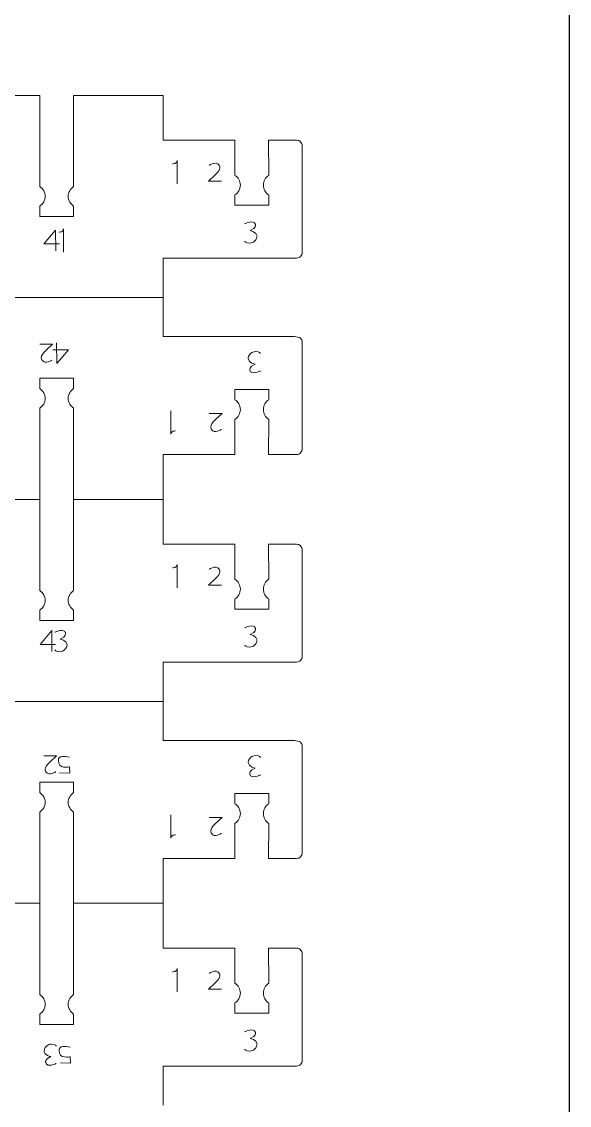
# Model space of a CAD drawing. Header units: centimetres. Extents: x -25 to 25, y -32.5 to 32.5.
# Drawn here: x 19.97 to 25, y -11.29 to -1.34 of the extents above; entities that cross this region are included whole.
import ezdxf

# ---------------------------------------------------------------- set-up
doc = ezdxf.new("R2010")
doc.units = ezdxf.units.CM
doc.header["$MEASUREMENT"] = 0
doc.layers.add('Capa 1', color=7, linetype='Continuous')

msp = doc.modelspace()

# ---------------------------------------------------------------- linework, layer by layer
at = {"layer": 'Capa 1', "color": 254}
msp.add_lwpolyline([(-25, -32.5), (25, -32.5), (25, 32.5), (-25, 32.5), (-25, -32.5)], close=True, dxfattribs=at)
at = {"layer": 'Capa 1', "color": 250, "lineweight": 9}
for points, knots in [([(17.21223, -2.85116), (17.21223, -2.85116), (17.21061, -2.01373), (17.21061, -2.01373), (17.21061, -2.01373), (17.21061, -2.01373), (20.13411, -2.01373), (20.13411, -2.01373), (20.13411, -2.01373), (20.13411, -2.01373), (20.13249, -2.85114), (20.13249, -2.85114)], [0, 0, 0, 0, 0.25, 0.25, 0.25, 0.25, 0.5, 0.5, 0.5, 0.5, 1, 1, 1, 1]), ([(20.44293, -2.85112), (20.44293, -2.85112), (20.44293, -2.01371), (20.44293, -2.01371), (20.44293, -2.01371), (20.44293, -2.01371), (21.26721, -2.01371), (21.26721, -2.01371), (21.26721, -2.01371), (21.26721, -2.01371), (21.26721, -2.42586), (21.26721, -2.42586), (21.26721, -2.42586), (21.26721, -2.42586), (21.92665, -2.42586), (21.92665, -2.42586), (21.92665, -2.42586), (21.92665, -2.42586), (21.92665, -2.74812), (21.92665, -2.74812)], [0, 0, 0, 0, 0.1666667, 0.1666667, 0.1666667, 0.1666667, 0.3333333, 0.3333333, 0.3333333, 0.3333333, 0.5, 0.5, 0.5, 0.5, 0.6666667, 0.6666667, 0.6666667, 0.6666667, 1, 1, 1, 1]), ([(22.23709, -2.74812), (22.23709, -2.74812), (22.23578, -2.42586), (22.23578, -2.42586), (22.23578, -2.42586), (22.23578, -2.42586), (22.49336, -2.42586), (22.49336, -2.42586), (22.49336, -2.42586), (22.50703, -2.42586), (22.52012, -2.4313), (22.52978, -2.44092), (22.52978, -2.44092), (22.53945, -2.45054), (22.54487, -2.46374), (22.54489, -2.47739), (22.54489, -2.47739), (22.54489, -2.47739), (22.54489, -3.45619), (22.54489, -3.45619), (22.54489, -3.45619), (22.54489, -3.46985), (22.53941, -3.48299), (22.52983, -3.49261), (22.52983, -3.49261), (22.52025, -3.50224), (22.50703, -3.50772), (22.49336, -3.50772), (22.49336, -3.50772), (22.49336, -3.50772), (21.26721, -3.50772), (21.26721, -3.50772), (21.26721, -3.50772), (21.26721, -3.50772), (21.26721, -3.86839), (21.26721, -3.86839)], [0, 0, 0, 0, 0.1, 0.1, 0.1, 0.1, 0.2, 0.2, 0.2, 0.2, 0.3, 0.3, 0.3, 0.3, 0.4, 0.4, 0.4, 0.4, 0.5, 0.5, 0.5, 0.5, 0.6, 0.6, 0.6, 0.6, 0.7, 0.7, 0.7, 0.7, 0.8, 0.8, 0.8, 0.8, 1, 1, 1, 1]), ([(21.92665, -2.74812), (21.95622, -2.7671), (21.97582, -2.80027), (21.97582, -2.83801), (21.97582, -2.83801), (21.97582, -2.87575), (21.95622, -2.90892), (21.92665, -2.9279)], [0, 0, 0, 0, 0.3333333, 0.3333333, 0.3333333, 0.3333333, 1, 1, 1, 1]), ([(22.23709, -2.74812), (22.20753, -2.7671), (22.18793, -2.80027), (22.18793, -2.83801), (22.18793, -2.83801), (22.18793, -2.87575), (22.20753, -2.90892), (22.23709, -2.9279)], [0, 0, 0, 0, 0.3333333, 0.3333333, 0.3333333, 0.3333333, 1, 1, 1, 1]), ([(20.13249, -2.85114), (20.16206, -2.87012), (20.18165, -2.90328), (20.18165, -2.94103), (20.18165, -2.94103), (20.18165, -2.97877), (20.16206, -3.01194), (20.13249, -3.03092)], [0, 0, 0, 0, 0.3333333, 0.3333333, 0.3333333, 0.3333333, 1, 1, 1, 1]), ([(20.44293, -2.85114), (20.41336, -2.87012), (20.39377, -2.90328), (20.39377, -2.94103), (20.39377, -2.94103), (20.39377, -2.97877), (20.41336, -3.01194), (20.44293, -3.03092)], [0, 0, 0, 0, 0.3333333, 0.3333333, 0.3333333, 0.3333333, 1, 1, 1, 1]), ([(21.92665, -2.9279), (21.92665, -2.9279), (21.92654, -3.02226), (21.92654, -3.02226), (21.92654, -3.02226), (21.92654, -3.02226), (22.23709, -3.02226), (22.23709, -3.02226), (22.23709, -3.02226), (22.23709, -3.02226), (22.23709, -2.92787), (22.23709, -2.92787)], [0, 0, 0, 0, 0.25, 0.25, 0.25, 0.25, 0.5, 0.5, 0.5, 0.5, 1, 1, 1, 1]), ([(20.13249, -3.03092), (20.13249, -3.03092), (20.13238, -3.12528), (20.13238, -3.12528), (20.13238, -3.12528), (20.13238, -3.12528), (20.44293, -3.12528), (20.44293, -3.12528), (20.44293, -3.12528), (20.44293, -3.12528), (20.44293, -3.03089), (20.44293, -3.03089)], [0, 0, 0, 0, 0.25, 0.25, 0.25, 0.25, 0.5, 0.5, 0.5, 0.5, 1, 1, 1, 1]), ([(21.26721, -3.86839), (21.26721, -3.86839), (21.26721, -4.22906), (21.26721, -4.22906), (21.26721, -4.22906), (21.26721, -4.22906), (22.47275, -4.22906), (22.47275, -4.22906), (22.47275, -4.22906), (22.4864, -4.22906), (22.52015, -4.23455), (22.52976, -4.24413), (22.52976, -4.24413), (22.53937, -4.2537), (22.54486, -4.26693), (22.54486, -4.28059), (22.54486, -4.28059), (22.54486, -4.28059), (22.54486, -5.25939), (22.54486, -5.25939), (22.54486, -5.25939), (22.54486, -5.27304), (22.53946, -5.28616), (22.5298, -5.29582), (22.5298, -5.29582), (22.52016, -5.30546), (22.507, -5.3109), (22.49335, -5.31092), (22.49335, -5.31092), (22.49335, -5.31092), (22.23575, -5.31092), (22.23575, -5.31092), (22.23575, -5.31092), (22.23575, -5.31092), (22.23707, -4.98866), (22.23707, -4.98866)], [0, 0, 0, 0, 0.1, 0.1, 0.1, 0.1, 0.2, 0.2, 0.2, 0.2, 0.3, 0.3, 0.3, 0.3, 0.4, 0.4, 0.4, 0.4, 0.5, 0.5, 0.5, 0.5, 0.6, 0.6, 0.6, 0.6, 0.7, 0.7, 0.7, 0.7, 0.8, 0.8, 0.8, 0.8, 1, 1, 1, 1]), ([(20.4429, -4.70586), (20.4429, -4.70586), (20.44302, -4.6115), (20.44302, -4.6115), (20.44302, -4.6115), (20.44302, -4.6115), (20.13246, -4.6115), (20.13246, -4.6115), (20.13246, -4.6115), (20.13246, -4.6115), (20.13246, -4.70589), (20.13246, -4.70589)], [0, 0, 0, 0, 0.25, 0.25, 0.25, 0.25, 0.5, 0.5, 0.5, 0.5, 1, 1, 1, 1]), ([(20.13246, -4.88564), (20.16203, -4.86666), (20.18162, -4.8335), (20.18162, -4.79575), (20.18162, -4.79575), (20.18162, -4.75801), (20.16203, -4.72484), (20.13246, -4.70586)], [0, 0, 0, 0, 0.3333333, 0.3333333, 0.3333333, 0.3333333, 1, 1, 1, 1]), ([(20.4429, -4.88564), (20.41334, -4.86666), (20.39374, -4.8335), (20.39374, -4.79575), (20.39374, -4.79575), (20.39374, -4.75801), (20.41334, -4.72484), (20.4429, -4.70586)], [0, 0, 0, 0, 0.3333333, 0.3333333, 0.3333333, 0.3333333, 1, 1, 1, 1]), ([(22.23707, -4.80888), (22.23707, -4.80888), (22.23718, -4.71452), (22.23718, -4.71452), (22.23718, -4.71452), (22.23718, -4.71452), (21.92663, -4.71452), (21.92663, -4.71452), (21.92663, -4.71452), (21.92663, -4.71452), (21.92663, -4.80891), (21.92663, -4.80891)], [0, 0, 0, 0, 0.25, 0.25, 0.25, 0.25, 0.5, 0.5, 0.5, 0.5, 1, 1, 1, 1]), ([(21.92663, -4.98866), (21.9562, -4.96968), (21.97579, -4.93651), (21.97579, -4.89877), (21.97579, -4.89877), (21.97579, -4.86103), (21.9562, -4.82786), (21.92663, -4.80888)], [0, 0, 0, 0, 0.3333333, 0.3333333, 0.3333333, 0.3333333, 1, 1, 1, 1]), ([(22.23707, -4.98866), (22.2075, -4.96968), (22.18791, -4.93651), (22.18791, -4.89877), (22.18791, -4.89877), (22.18791, -4.86103), (22.2075, -4.82786), (22.23707, -4.80888)], [0, 0, 0, 0, 0.3333333, 0.3333333, 0.3333333, 0.3333333, 1, 1, 1, 1]), ([(20.13216, -4.88564), (20.13216, -4.88564), (20.13378, -5.72307), (20.13378, -5.72307), (20.13378, -5.72307), (20.13378, -5.72307), (17.21028, -5.72307), (17.21028, -5.72307), (17.21028, -5.72307), (17.21028, -5.72307), (17.2119, -4.88566), (17.2119, -4.88566)], [0, 0, 0, 0, 0.25, 0.25, 0.25, 0.25, 0.5, 0.5, 0.5, 0.5, 1, 1, 1, 1]), ([(21.92663, -4.98866), (21.92663, -4.98866), (21.92663, -5.31092), (21.92663, -5.31092), (21.92663, -5.31092), (21.92663, -5.31092), (21.26721, -5.31092), (21.26721, -5.31092), (21.26721, -5.31092), (21.26721, -5.31092), (21.26721, -5.72307), (21.26721, -5.72307), (21.26721, -5.72307), (21.26721, -5.72307), (20.4429, -5.72307), (20.4429, -5.72307), (20.4429, -5.72307), (20.4429, -5.72307), (20.4429, -4.88564), (20.4429, -4.88564)], [0, 0, 0, 0, 0.1666667, 0.1666667, 0.1666667, 0.1666667, 0.3333333, 0.3333333, 0.3333333, 0.3333333, 0.5, 0.5, 0.5, 0.5, 0.6666667, 0.6666667, 0.6666667, 0.6666667, 1, 1, 1, 1]), ([(21.26721, -5.72307), (21.26721, -5.72307), (21.26721, -6.13522), (21.26721, -6.13522), (21.26721, -6.13522), (21.26721, -6.13522), (21.92665, -6.13522), (21.92665, -6.13522), (21.92665, -6.13522), (21.92665, -6.13522), (21.92665, -6.45748), (21.92665, -6.45748)], [0, 0, 0, 0, 0.25, 0.25, 0.25, 0.25, 0.5, 0.5, 0.5, 0.5, 1, 1, 1, 1]), ([(22.23709, -6.45748), (22.23709, -6.45748), (22.23578, -6.13522), (22.23578, -6.13522), (22.23578, -6.13522), (22.23578, -6.13522), (22.49336, -6.13522), (22.49336, -6.13522), (22.49336, -6.13522), (22.50703, -6.13522), (22.52012, -6.14066), (22.52978, -6.15028), (22.52978, -6.15028), (22.53945, -6.1599), (22.54487, -6.1731), (22.54489, -6.18675), (22.54489, -6.18675), (22.54489, -6.18675), (22.54489, -7.16555), (22.54489, -7.16555), (22.54489, -7.16555), (22.54489, -7.17921), (22.53941, -7.19235), (22.52983, -7.20197), (22.52983, -7.20197), (22.52025, -7.2116), (22.50703, -7.21708), (22.49336, -7.21708), (22.49336, -7.21708), (22.49336, -7.21708), (21.26721, -7.21708), (21.26721, -7.21708), (21.26721, -7.21708), (21.26721, -7.21708), (21.26721, -7.57775), (21.26721, -7.57775)], [0, 0, 0, 0, 0.1, 0.1, 0.1, 0.1, 0.2, 0.2, 0.2, 0.2, 0.3, 0.3, 0.3, 0.3, 0.4, 0.4, 0.4, 0.4, 0.5, 0.5, 0.5, 0.5, 0.6, 0.6, 0.6, 0.6, 0.7, 0.7, 0.7, 0.7, 0.8, 0.8, 0.8, 0.8, 1, 1, 1, 1]), ([(21.92665, -6.45748), (21.95622, -6.47646), (21.97582, -6.50963), (21.97582, -6.54737), (21.97582, -6.54737), (21.97582, -6.58511), (21.95622, -6.61828), (21.92665, -6.63726)], [0, 0, 0, 0, 0.3333333, 0.3333333, 0.3333333, 0.3333333, 1, 1, 1, 1]), ([(22.23709, -6.45748), (22.20753, -6.47646), (22.18793, -6.50963), (22.18793, -6.54737), (22.18793, -6.54737), (22.18793, -6.58511), (22.20753, -6.61828), (22.23709, -6.63726)], [0, 0, 0, 0, 0.3333333, 0.3333333, 0.3333333, 0.3333333, 1, 1, 1, 1]), ([(20.13249, -6.5605), (20.16206, -6.57948), (20.18165, -6.61264), (20.18165, -6.65039), (20.18165, -6.65039), (20.18165, -6.68813), (20.16206, -6.7213), (20.13249, -6.74028)], [0, 0, 0, 0, 0.3333333, 0.3333333, 0.3333333, 0.3333333, 1, 1, 1, 1]), ([(20.44293, -6.5605), (20.41336, -6.57948), (20.39377, -6.61264), (20.39377, -6.65039), (20.39377, -6.65039), (20.39377, -6.68813), (20.41336, -6.7213), (20.44293, -6.74028)], [0, 0, 0, 0, 0.3333333, 0.3333333, 0.3333333, 0.3333333, 1, 1, 1, 1]), ([(21.92665, -6.63726), (21.92665, -6.63726), (21.92654, -6.73162), (21.92654, -6.73162), (21.92654, -6.73162), (21.92654, -6.73162), (22.23709, -6.73162), (22.23709, -6.73162), (22.23709, -6.73162), (22.23709, -6.73162), (22.23709, -6.63723), (22.23709, -6.63723)], [0, 0, 0, 0, 0.25, 0.25, 0.25, 0.25, 0.5, 0.5, 0.5, 0.5, 1, 1, 1, 1]), ([(20.13249, -6.74028), (20.13249, -6.74028), (20.13238, -6.83464), (20.13238, -6.83464), (20.13238, -6.83464), (20.13238, -6.83464), (20.44293, -6.83464), (20.44293, -6.83464), (20.44293, -6.83464), (20.44293, -6.83464), (20.44293, -6.74025), (20.44293, -6.74025)], [0, 0, 0, 0, 0.25, 0.25, 0.25, 0.25, 0.5, 0.5, 0.5, 0.5, 1, 1, 1, 1]), ([(21.26721, -7.57775), (21.26721, -7.57775), (21.26721, -7.93842), (21.26721, -7.93842), (21.26721, -7.93842), (21.26721, -7.93842), (22.47275, -7.93842), (22.47275, -7.93842), (22.47275, -7.93842), (22.4864, -7.93842), (22.52015, -7.94391), (22.52976, -7.95349), (22.52976, -7.95349), (22.53937, -7.96306), (22.54486, -7.97629), (22.54486, -7.98995), (22.54486, -7.98995), (22.54486, -7.98995), (22.54486, -8.96875), (22.54486, -8.96875), (22.54486, -8.96875), (22.54486, -8.9824), (22.53946, -8.99552), (22.5298, -9.00518), (22.5298, -9.00518), (22.52016, -9.01482), (22.507, -9.02026), (22.49335, -9.02028), (22.49335, -9.02028), (22.49335, -9.02028), (22.23575, -9.02028), (22.23575, -9.02028), (22.23575, -9.02028), (22.23575, -9.02028), (22.23707, -8.69802), (22.23707, -8.69802)], [0, 0, 0, 0, 0.1, 0.1, 0.1, 0.1, 0.2, 0.2, 0.2, 0.2, 0.3, 0.3, 0.3, 0.3, 0.4, 0.4, 0.4, 0.4, 0.5, 0.5, 0.5, 0.5, 0.6, 0.6, 0.6, 0.6, 0.7, 0.7, 0.7, 0.7, 0.8, 0.8, 0.8, 0.8, 1, 1, 1, 1]), ([(20.4429, -8.41522), (20.4429, -8.41522), (20.44302, -8.32086), (20.44302, -8.32086), (20.44302, -8.32086), (20.44302, -8.32086), (20.13246, -8.32086), (20.13246, -8.32086), (20.13246, -8.32086), (20.13246, -8.32086), (20.13246, -8.41525), (20.13246, -8.41525)], [0, 0, 0, 0, 0.25, 0.25, 0.25, 0.25, 0.5, 0.5, 0.5, 0.5, 1, 1, 1, 1]), ([(20.13246, -8.595), (20.16203, -8.57602), (20.18162, -8.54286), (20.18162, -8.50511), (20.18162, -8.50511), (20.18162, -8.46737), (20.16203, -8.4342), (20.13246, -8.41522)], [0, 0, 0, 0, 0.3333333, 0.3333333, 0.3333333, 0.3333333, 1, 1, 1, 1]), ([(20.4429, -8.595), (20.41334, -8.57602), (20.39374, -8.54286), (20.39374, -8.50511), (20.39374, -8.50511), (20.39374, -8.46737), (20.41334, -8.4342), (20.4429, -8.41522)], [0, 0, 0, 0, 0.3333333, 0.3333333, 0.3333333, 0.3333333, 1, 1, 1, 1]), ([(22.23707, -8.51824), (22.23707, -8.51824), (22.23718, -8.42388), (22.23718, -8.42388), (22.23718, -8.42388), (22.23718, -8.42388), (21.92663, -8.42388), (21.92663, -8.42388), (21.92663, -8.42388), (21.92663, -8.42388), (21.92663, -8.51827), (21.92663, -8.51827)], [0, 0, 0, 0, 0.25, 0.25, 0.25, 0.25, 0.5, 0.5, 0.5, 0.5, 1, 1, 1, 1]), ([(21.92663, -8.69802), (21.9562, -8.67904), (21.97579, -8.64587), (21.97579, -8.60813), (21.97579, -8.60813), (21.97579, -8.57039), (21.9562, -8.53722), (21.92663, -8.51824)], [0, 0, 0, 0, 0.3333333, 0.3333333, 0.3333333, 0.3333333, 1, 1, 1, 1]), ([(22.23707, -8.69802), (22.2075, -8.67904), (22.18791, -8.64587), (22.18791, -8.60813), (22.18791, -8.60813), (22.18791, -8.57039), (22.2075, -8.53722), (22.23707, -8.51824)], [0, 0, 0, 0, 0.3333333, 0.3333333, 0.3333333, 0.3333333, 1, 1, 1, 1]), ([(20.13216, -8.595), (20.13216, -8.595), (20.13378, -9.43243), (20.13378, -9.43243), (20.13378, -9.43243), (20.13378, -9.43243), (17.21028, -9.43243), (17.21028, -9.43243), (17.21028, -9.43243), (17.21028, -9.43243), (17.2119, -8.59502), (17.2119, -8.59502)], [0, 0, 0, 0, 0.25, 0.25, 0.25, 0.25, 0.5, 0.5, 0.5, 0.5, 1, 1, 1, 1]), ([(21.92663, -8.69802), (21.92663, -8.69802), (21.92663, -9.02028), (21.92663, -9.02028), (21.92663, -9.02028), (21.92663, -9.02028), (21.26721, -9.02028), (21.26721, -9.02028), (21.26721, -9.02028), (21.26721, -9.02028), (21.26721, -9.43243), (21.26721, -9.43243), (21.26721, -9.43243), (21.26721, -9.43243), (20.4429, -9.43243), (20.4429, -9.43243), (20.4429, -9.43243), (20.4429, -9.43243), (20.4429, -8.595), (20.4429, -8.595)], [0, 0, 0, 0, 0.1666667, 0.1666667, 0.1666667, 0.1666667, 0.3333333, 0.3333333, 0.3333333, 0.3333333, 0.5, 0.5, 0.5, 0.5, 0.6666667, 0.6666667, 0.6666667, 0.6666667, 1, 1, 1, 1]), ([(21.26721, -9.43243), (21.26721, -9.43243), (21.26721, -9.84458), (21.26721, -9.84458), (21.26721, -9.84458), (21.26721, -9.84458), (21.92665, -9.84458), (21.92665, -9.84458), (21.92665, -9.84458), (21.92665, -9.84458), (21.92665, -10.16684), (21.92665, -10.16684)], [0, 0, 0, 0, 0.25, 0.25, 0.25, 0.25, 0.5, 0.5, 0.5, 0.5, 1, 1, 1, 1]), ([(22.23709, -10.16684), (22.23709, -10.16684), (22.23578, -9.84458), (22.23578, -9.84458), (22.23578, -9.84458), (22.23578, -9.84458), (22.49336, -9.84458), (22.49336, -9.84458), (22.49336, -9.84458), (22.50703, -9.84458), (22.52012, -9.85002), (22.52978, -9.85964), (22.52978, -9.85964), (22.53945, -9.86926), (22.54487, -9.88246), (22.54489, -9.89611), (22.54489, -9.89611), (22.54489, -9.89611), (22.54489, -10.87491), (22.54489, -10.87491), (22.54489, -10.87491), (22.54489, -10.88857), (22.53941, -10.90171), (22.52983, -10.91133), (22.52983, -10.91133), (22.52025, -10.92096), (22.50703, -10.92644), (22.49336, -10.92644), (22.49336, -10.92644), (22.49336, -10.92644), (21.26721, -10.92644), (21.26721, -10.92644), (21.26721, -10.92644), (21.26721, -10.92644), (21.26721, -11.28711), (21.26721, -11.28711)], [0, 0, 0, 0, 0.1, 0.1, 0.1, 0.1, 0.2, 0.2, 0.2, 0.2, 0.3, 0.3, 0.3, 0.3, 0.4, 0.4, 0.4, 0.4, 0.5, 0.5, 0.5, 0.5, 0.6, 0.6, 0.6, 0.6, 0.7, 0.7, 0.7, 0.7, 0.8, 0.8, 0.8, 0.8, 1, 1, 1, 1]), ([(21.92665, -10.16684), (21.95622, -10.18582), (21.97582, -10.21899), (21.97582, -10.25673), (21.97582, -10.25673), (21.97582, -10.29447), (21.95622, -10.32764), (21.92665, -10.34662)], [0, 0, 0, 0, 0.3333333, 0.3333333, 0.3333333, 0.3333333, 1, 1, 1, 1]), ([(22.23709, -10.16684), (22.20753, -10.18582), (22.18793, -10.21899), (22.18793, -10.25673), (22.18793, -10.25673), (22.18793, -10.29447), (22.20753, -10.32764), (22.23709, -10.34662)], [0, 0, 0, 0, 0.3333333, 0.3333333, 0.3333333, 0.3333333, 1, 1, 1, 1]), ([(20.13249, -10.26986), (20.16206, -10.28884), (20.18165, -10.322), (20.18165, -10.35975), (20.18165, -10.35975), (20.18165, -10.39749), (20.16206, -10.43066), (20.13249, -10.44964)], [0, 0, 0, 0, 0.3333333, 0.3333333, 0.3333333, 0.3333333, 1, 1, 1, 1]), ([(20.44293, -10.26986), (20.41336, -10.28884), (20.39377, -10.322), (20.39377, -10.35975), (20.39377, -10.35975), (20.39377, -10.39749), (20.41336, -10.43066), (20.44293, -10.44964)], [0, 0, 0, 0, 0.3333333, 0.3333333, 0.3333333, 0.3333333, 1, 1, 1, 1]), ([(21.92665, -10.34662), (21.92665, -10.34662), (21.92654, -10.44098), (21.92654, -10.44098), (21.92654, -10.44098), (21.92654, -10.44098), (22.23709, -10.44098), (22.23709, -10.44098), (22.23709, -10.44098), (22.23709, -10.44098), (22.23709, -10.34659), (22.23709, -10.34659)], [0, 0, 0, 0, 0.25, 0.25, 0.25, 0.25, 0.5, 0.5, 0.5, 0.5, 1, 1, 1, 1]), ([(20.13249, -10.44964), (20.13249, -10.44964), (20.13238, -10.544), (20.13238, -10.544), (20.13238, -10.544), (20.13238, -10.544), (20.44293, -10.544), (20.44293, -10.544), (20.44293, -10.544), (20.44293, -10.544), (20.44293, -10.44961), (20.44293, -10.44961)], [0, 0, 0, 0, 0.25, 0.25, 0.25, 0.25, 0.5, 0.5, 0.5, 0.5, 1, 1, 1, 1])]:
    msp.add_open_spline(points, degree=3, knots=knots, dxfattribs=at)
at = {"layer": 'Capa 1', "color": 22, "lineweight": 9}
for points in [[(21.35321, -2.64316), (21.35321, -2.64316), (21.39443, -2.64148), (21.3961, -2.61315)], [(21.3961, -2.61315), (21.3961, -2.61315), (21.3961, -2.82685), (21.3961, -2.82685)], [(20.30831, -3.26982), (20.30831, -3.26982), (20.34952, -3.26814), (20.3512, -3.23981)], [(20.3512, -3.23981), (20.3512, -3.23981), (20.3512, -3.45351), (20.3512, -3.45351)], [(21.33722, -5.12363), (21.33722, -5.12363), (21.33722, -4.90993), (21.33722, -4.90993)], [(21.38011, -5.09362), (21.38011, -5.09362), (21.3389, -5.0953), (21.33722, -5.12363)], [(21.35321, -6.35252), (21.35321, -6.35252), (21.39443, -6.35084), (21.3961, -6.32251)], [(21.3961, -6.32251), (21.3961, -6.32251), (21.3961, -6.53621), (21.3961, -6.53621)], [(21.33722, -8.83299), (21.33722, -8.83299), (21.33722, -8.61929), (21.33722, -8.61929)], [(21.38011, -8.80298), (21.38011, -8.80298), (21.3389, -8.80466), (21.33722, -8.83299)], [(21.35321, -10.06188), (21.35321, -10.06188), (21.39443, -10.0602), (21.3961, -10.03187)], [(21.3961, -10.03187), (21.3961, -10.03187), (21.3961, -10.24557), (21.3961, -10.24557)]]:
    msp.add_open_spline(points, degree=3, dxfattribs=at)
for points, knots in [([(21.68978, -2.65549), (21.68978, -2.65549), (21.75285, -2.61387), (21.78055, -2.65549), (21.78055, -2.65549), (21.78055, -2.65549), (21.81209, -2.68701), (21.74274, -2.74754)], [0, 0, 0, 0, 0.3333333, 0.3333333, 0.3333333, 0.3333333, 1, 1, 1, 1]), ([(21.74274, -2.74754), (21.74274, -2.74754), (21.6835, -2.803), (21.6835, -2.803), (21.6835, -2.803), (21.6835, -2.803), (21.80112, -2.803), (21.80112, -2.803)], [0, 0, 0, 0, 0.3333333, 0.3333333, 0.3333333, 0.3333333, 1, 1, 1, 1]), ([(22.01673, -3.353), (22.01673, -3.353), (22.02411, -3.37185), (22.06088, -3.37062), (22.06088, -3.37062), (22.07996, -3.36999), (22.09363, -3.36317), (22.10354, -3.35537), (22.10354, -3.35537), (22.12772, -3.33629), (22.12896, -3.30667), (22.12896, -3.30667), (22.12896, -3.30667), (22.12772, -3.26413), (22.06527, -3.25593), (22.06527, -3.25593), (22.06527, -3.25593), (22.12643, -3.23319), (22.11381, -3.20042), (22.11381, -3.20042), (22.11381, -3.20042), (22.105, -3.15), (22.01673, -3.19283), (22.01673, -3.19283)], [0, 0, 0, 0, 0.1428571, 0.1428571, 0.1428571, 0.1428571, 0.2857143, 0.2857143, 0.2857143, 0.2857143, 0.4285714, 0.4285714, 0.4285714, 0.4285714, 0.5714286, 0.5714286, 0.5714286, 0.5714286, 0.7142857, 0.7142857, 0.7142857, 0.7142857, 1, 1, 1, 1]), ([(20.31327, -3.37691), (20.31327, -3.37691), (20.17082, -3.37691), (20.17082, -3.37691), (20.17082, -3.37691), (20.17082, -3.37691), (20.27797, -3.25083), (20.27797, -3.25083), (20.27797, -3.25083), (20.27797, -3.25083), (20.2792, -3.4425), (20.2792, -3.4425)], [0, 0, 0, 0, 0.25, 0.25, 0.25, 0.25, 0.5, 0.5, 0.5, 0.5, 1, 1, 1, 1]), ([(20.24415, -4.44577), (20.24415, -4.44577), (20.18108, -4.4874), (20.15338, -4.44577), (20.15338, -4.44577), (20.15338, -4.44577), (20.12184, -4.41425), (20.19119, -4.35373)], [0, 0, 0, 0, 0.3333333, 0.3333333, 0.3333333, 0.3333333, 1, 1, 1, 1]), ([(20.19119, -4.35373), (20.19119, -4.35373), (20.25043, -4.29826), (20.25043, -4.29826), (20.25043, -4.29826), (20.25043, -4.29826), (20.13281, -4.29826), (20.13281, -4.29826)], [0, 0, 0, 0, 0.3333333, 0.3333333, 0.3333333, 0.3333333, 1, 1, 1, 1]), ([(20.25288, -4.35102), (20.25288, -4.35102), (20.39534, -4.35102), (20.39534, -4.35102), (20.39534, -4.35102), (20.39534, -4.35102), (20.28818, -4.47711), (20.28818, -4.47711), (20.28818, -4.47711), (20.28818, -4.47711), (20.28695, -4.28544), (20.28695, -4.28544)], [0, 0, 0, 0, 0.25, 0.25, 0.25, 0.25, 0.5, 0.5, 0.5, 0.5, 1, 1, 1, 1]), ([(22.16056, -4.38378), (22.16056, -4.38378), (22.15318, -4.36493), (22.11641, -4.36616), (22.11641, -4.36616), (22.09733, -4.36679), (22.08366, -4.37361), (22.07374, -4.38141), (22.07374, -4.38141), (22.04957, -4.40049), (22.04833, -4.43011), (22.04833, -4.43011), (22.04833, -4.43011), (22.04957, -4.47265), (22.11201, -4.48085), (22.11201, -4.48085), (22.11201, -4.48085), (22.05086, -4.50359), (22.06347, -4.53636), (22.06347, -4.53636), (22.06347, -4.53636), (22.07229, -4.58678), (22.16056, -4.54395), (22.16056, -4.54395)], [0, 0, 0, 0, 0.1428571, 0.1428571, 0.1428571, 0.1428571, 0.2857143, 0.2857143, 0.2857143, 0.2857143, 0.4285714, 0.4285714, 0.4285714, 0.4285714, 0.5714286, 0.5714286, 0.5714286, 0.5714286, 0.7142857, 0.7142857, 0.7142857, 0.7142857, 1, 1, 1, 1]), ([(21.74864, -4.98924), (21.74864, -4.98924), (21.80788, -4.93378), (21.80788, -4.93378), (21.80788, -4.93378), (21.80788, -4.93378), (21.69025, -4.93378), (21.69025, -4.93378)], [0, 0, 0, 0, 0.3333333, 0.3333333, 0.3333333, 0.3333333, 1, 1, 1, 1]), ([(21.8016, -5.08129), (21.8016, -5.08129), (21.73853, -5.12291), (21.71083, -5.08129), (21.71083, -5.08129), (21.71083, -5.08129), (21.67929, -5.04977), (21.74864, -4.98924)], [0, 0, 0, 0, 0.3333333, 0.3333333, 0.3333333, 0.3333333, 1, 1, 1, 1]), ([(21.68978, -6.36485), (21.68978, -6.36485), (21.75285, -6.32323), (21.78055, -6.36485), (21.78055, -6.36485), (21.78055, -6.36485), (21.81209, -6.39637), (21.74274, -6.4569)], [0, 0, 0, 0, 0.3333333, 0.3333333, 0.3333333, 0.3333333, 1, 1, 1, 1]), ([(21.74274, -6.4569), (21.74274, -6.4569), (21.6835, -6.51236), (21.6835, -6.51236), (21.6835, -6.51236), (21.6835, -6.51236), (21.80112, -6.51236), (21.80112, -6.51236)], [0, 0, 0, 0, 0.3333333, 0.3333333, 0.3333333, 0.3333333, 1, 1, 1, 1]), ([(22.01673, -7.06236), (22.01673, -7.06236), (22.02411, -7.08121), (22.06088, -7.07998), (22.06088, -7.07998), (22.07996, -7.07935), (22.09363, -7.07253), (22.10354, -7.06473), (22.10354, -7.06473), (22.12772, -7.04565), (22.12896, -7.01603), (22.12896, -7.01603), (22.12896, -7.01603), (22.12772, -6.97349), (22.06527, -6.96529), (22.06527, -6.96529), (22.06527, -6.96529), (22.12643, -6.94255), (22.11381, -6.90978), (22.11381, -6.90978), (22.11381, -6.90978), (22.105, -6.85936), (22.01673, -6.90219), (22.01673, -6.90219)], [0, 0, 0, 0, 0.1428571, 0.1428571, 0.1428571, 0.1428571, 0.2857143, 0.2857143, 0.2857143, 0.2857143, 0.4285714, 0.4285714, 0.4285714, 0.4285714, 0.5714286, 0.5714286, 0.5714286, 0.5714286, 0.7142857, 0.7142857, 0.7142857, 0.7142857, 1, 1, 1, 1]), ([(20.27717, -7.05463), (20.27717, -7.05463), (20.13472, -7.05463), (20.13472, -7.05463), (20.13472, -7.05463), (20.13472, -7.05463), (20.24187, -6.92855), (20.24187, -6.92855), (20.24187, -6.92855), (20.24187, -6.92855), (20.2431, -7.12022), (20.2431, -7.12022)], [0, 0, 0, 0, 0.25, 0.25, 0.25, 0.25, 0.5, 0.5, 0.5, 0.5, 1, 1, 1, 1]), ([(20.27102, -7.10411), (20.27102, -7.10411), (20.2784, -7.12296), (20.31517, -7.12174), (20.31517, -7.12174), (20.33425, -7.12111), (20.34792, -7.11428), (20.35783, -7.10648), (20.35783, -7.10648), (20.38201, -7.08741), (20.38325, -7.05779), (20.38325, -7.05779), (20.38325, -7.05779), (20.38201, -7.01524), (20.31956, -7.00704), (20.31956, -7.00704), (20.31956, -7.00704), (20.38072, -6.98431), (20.3681, -6.95153), (20.3681, -6.95153), (20.3681, -6.95153), (20.35929, -6.90111), (20.27102, -6.94394), (20.27102, -6.94394)], [0, 0, 0, 0, 0.1428571, 0.1428571, 0.1428571, 0.1428571, 0.2857143, 0.2857143, 0.2857143, 0.2857143, 0.4285714, 0.4285714, 0.4285714, 0.4285714, 0.5714286, 0.5714286, 0.5714286, 0.5714286, 0.7142857, 0.7142857, 0.7142857, 0.7142857, 1, 1, 1, 1]), ([(20.28007, -8.22455), (20.28007, -8.22455), (20.217, -8.26618), (20.1893, -8.22455), (20.1893, -8.22455), (20.1893, -8.22455), (20.15776, -8.19303), (20.22711, -8.13251)], [0, 0, 0, 0, 0.3333333, 0.3333333, 0.3333333, 0.3333333, 1, 1, 1, 1]), ([(20.22711, -8.13251), (20.22711, -8.13251), (20.28635, -8.07704), (20.28635, -8.07704), (20.28635, -8.07704), (20.28635, -8.07704), (20.16872, -8.07704), (20.16872, -8.07704)], [0, 0, 0, 0, 0.3333333, 0.3333333, 0.3333333, 0.3333333, 1, 1, 1, 1]), ([(20.40434, -8.1788), (20.40434, -8.1788), (20.29715, -8.20334), (20.30346, -8.12048), (20.30346, -8.12048), (20.30346, -8.12048), (20.29212, -8.06368), (20.40434, -8.09143)], [0, 0, 0, 0, 0.3333333, 0.3333333, 0.3333333, 0.3333333, 1, 1, 1, 1]), ([(22.16056, -8.09314), (22.16056, -8.09314), (22.15318, -8.07429), (22.11641, -8.07552), (22.11641, -8.07552), (22.09733, -8.07615), (22.08366, -8.08297), (22.07374, -8.09077), (22.07374, -8.09077), (22.04957, -8.10985), (22.04833, -8.13947), (22.04833, -8.13947), (22.04833, -8.13947), (22.04957, -8.18201), (22.11201, -8.19021), (22.11201, -8.19021), (22.11201, -8.19021), (22.05086, -8.21295), (22.06347, -8.24572), (22.06347, -8.24572), (22.06347, -8.24572), (22.07229, -8.29614), (22.16056, -8.25331), (22.16056, -8.25331)], [0, 0, 0, 0, 0.1428571, 0.1428571, 0.1428571, 0.1428571, 0.2857143, 0.2857143, 0.2857143, 0.2857143, 0.4285714, 0.4285714, 0.4285714, 0.4285714, 0.5714286, 0.5714286, 0.5714286, 0.5714286, 0.7142857, 0.7142857, 0.7142857, 0.7142857, 1, 1, 1, 1]), ([(20.3144, -8.23574), (20.3144, -8.23574), (20.4077, -8.2363), (20.4077, -8.2363), (20.4077, -8.2363), (20.4077, -8.2363), (20.40434, -8.1788), (20.40434, -8.1788)], [0, 0, 0, 0, 0.3333333, 0.3333333, 0.3333333, 0.3333333, 1, 1, 1, 1]), ([(21.74864, -8.6986), (21.74864, -8.6986), (21.80788, -8.64314), (21.80788, -8.64314), (21.80788, -8.64314), (21.80788, -8.64314), (21.69025, -8.64314), (21.69025, -8.64314)], [0, 0, 0, 0, 0.3333333, 0.3333333, 0.3333333, 0.3333333, 1, 1, 1, 1]), ([(21.8016, -8.79065), (21.8016, -8.79065), (21.73853, -8.83227), (21.71083, -8.79065), (21.71083, -8.79065), (21.71083, -8.79065), (21.67929, -8.75913), (21.74864, -8.6986)], [0, 0, 0, 0, 0.3333333, 0.3333333, 0.3333333, 0.3333333, 1, 1, 1, 1]), ([(21.68978, -10.07421), (21.68978, -10.07421), (21.75285, -10.03259), (21.78055, -10.07421), (21.78055, -10.07421), (21.78055, -10.07421), (21.81209, -10.10573), (21.74274, -10.16626)], [0, 0, 0, 0, 0.3333333, 0.3333333, 0.3333333, 0.3333333, 1, 1, 1, 1]), ([(21.74274, -10.16626), (21.74274, -10.16626), (21.6835, -10.22172), (21.6835, -10.22172), (21.6835, -10.22172), (21.6835, -10.22172), (21.80112, -10.22172), (21.80112, -10.22172)], [0, 0, 0, 0, 0.3333333, 0.3333333, 0.3333333, 0.3333333, 1, 1, 1, 1]), ([(22.01673, -10.77172), (22.01673, -10.77172), (22.02411, -10.79057), (22.06088, -10.78934), (22.06088, -10.78934), (22.07996, -10.78871), (22.09363, -10.78189), (22.10354, -10.77409), (22.10354, -10.77409), (22.12772, -10.75501), (22.12896, -10.72539), (22.12896, -10.72539), (22.12896, -10.72539), (22.12772, -10.68285), (22.06527, -10.67465), (22.06527, -10.67465), (22.06527, -10.67465), (22.12643, -10.65191), (22.11381, -10.61914), (22.11381, -10.61914), (22.11381, -10.61914), (22.105, -10.56872), (22.01673, -10.61155), (22.01673, -10.61155)], [0, 0, 0, 0, 0.1428571, 0.1428571, 0.1428571, 0.1428571, 0.2857143, 0.2857143, 0.2857143, 0.2857143, 0.4285714, 0.4285714, 0.4285714, 0.4285714, 0.5714286, 0.5714286, 0.5714286, 0.5714286, 0.7142857, 0.7142857, 0.7142857, 0.7142857, 1, 1, 1, 1]), ([(20.28379, -10.74258), (20.28379, -10.74258), (20.27642, -10.72373), (20.23965, -10.72495), (20.23965, -10.72495), (20.22056, -10.72558), (20.2069, -10.73241), (20.19698, -10.74021), (20.19698, -10.74021), (20.17281, -10.75929), (20.17156, -10.78891), (20.17156, -10.78891), (20.17156, -10.78891), (20.17281, -10.83145), (20.23525, -10.83965), (20.23525, -10.83965), (20.23525, -10.83965), (20.17409, -10.86239), (20.18671, -10.89516), (20.18671, -10.89516), (20.18671, -10.89516), (20.19552, -10.94558), (20.28379, -10.90275), (20.28379, -10.90275)], [0, 0, 0, 0, 0.1428571, 0.1428571, 0.1428571, 0.1428571, 0.2857143, 0.2857143, 0.2857143, 0.2857143, 0.4285714, 0.4285714, 0.4285714, 0.4285714, 0.5714286, 0.5714286, 0.5714286, 0.5714286, 0.7142857, 0.7142857, 0.7142857, 0.7142857, 1, 1, 1, 1]), ([(20.41116, -10.84105), (20.41116, -10.84105), (20.30397, -10.86559), (20.31027, -10.78273), (20.31027, -10.78273), (20.31027, -10.78273), (20.29894, -10.72593), (20.41116, -10.75369)], [0, 0, 0, 0, 0.3333333, 0.3333333, 0.3333333, 0.3333333, 1, 1, 1, 1]), ([(20.32122, -10.89799), (20.32122, -10.89799), (20.41452, -10.89856), (20.41452, -10.89856), (20.41452, -10.89856), (20.41452, -10.89856), (20.41116, -10.84105), (20.41116, -10.84105)], [0, 0, 0, 0, 0.3333333, 0.3333333, 0.3333333, 0.3333333, 1, 1, 1, 1])]:
    msp.add_open_spline(points, degree=3, knots=knots, dxfattribs=at)
at = {"layer": 'Capa 1', "color": 250, "lineweight": 9}
for points in [[(16.07718, -3.86841), (16.07718, -3.86841), (21.26721, -3.86839), (21.26721, -3.86839)], [(20.13411, -5.72309), (20.13411, -5.72309), (20.13249, -6.5605), (20.13249, -6.5605)], [(20.44293, -6.56048), (20.44293, -6.56048), (20.44293, -5.72307), (20.44293, -5.72307)], [(16.07718, -7.57777), (16.07718, -7.57777), (21.26721, -7.57775), (21.26721, -7.57775)], [(20.13411, -9.43245), (20.13411, -9.43245), (20.13249, -10.26986), (20.13249, -10.26986)], [(20.44293, -10.26984), (20.44293, -10.26984), (20.44293, -9.43243), (20.44293, -9.43243)]]:
    msp.add_open_spline(points, degree=3, dxfattribs=at)

doc.saveas('drawing.dxf')
